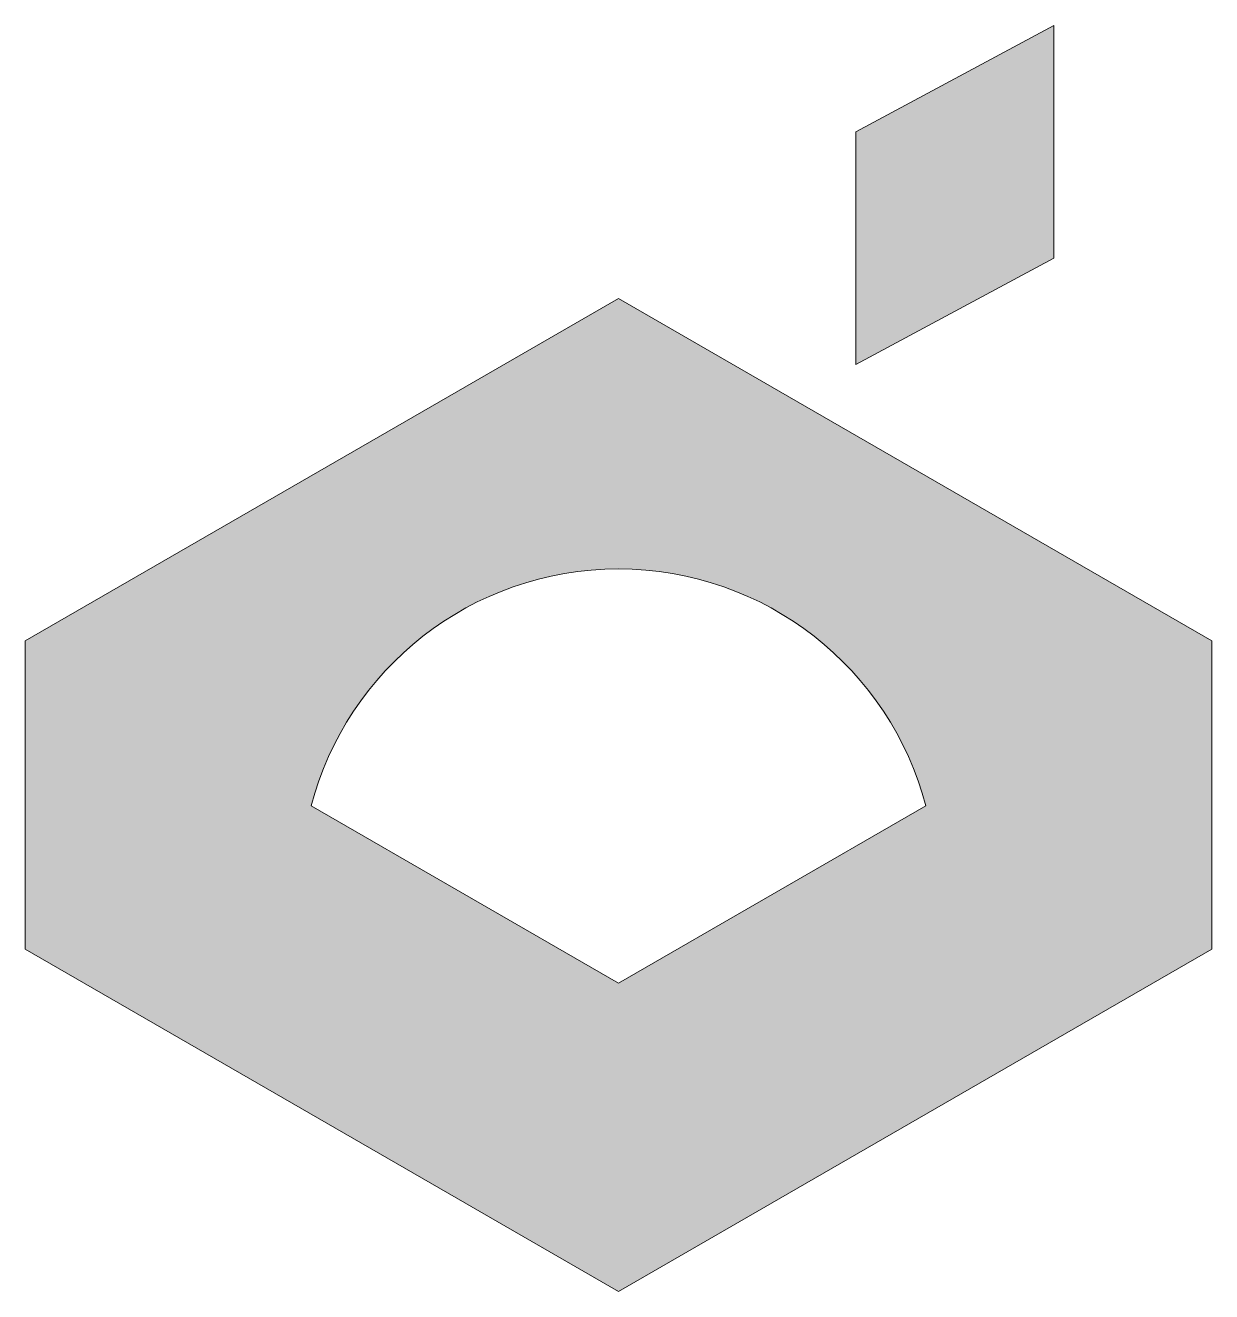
# Model space of a CAD drawing. Header units: inches. Extents: x 491 to 2254, y -2389 to -506.
import ezdxf

# ---------------------------------------------------------------- set-up
doc = ezdxf.new("R2010")
doc.units = ezdxf.units.IN
doc.header["$MEASUREMENT"] = 0
doc.layers.add('Icon Color', color=7, linetype='Continuous')

# ---------------------------------------------------------------- blocks, each defined once
blk = doc.blocks.new('block 2')
at = {"layer": 'Icon Color', "true_color": 0xed6224}
h = blk.add_hatch(color=32, dxfattribs=at)
h.dxf.hatch_style = 2
h.paths.add_polyline_path([(2020, -852.4), (1725.6, -1010.5), (1725.6, -664.4), (2020, -506.3)])
h = blk.add_hatch(color=32, dxfattribs=at)
h.dxf.hatch_style = 2
h.paths.add_polyline_path([(1372.5, -912.2), (490.5, -1421.4), (490.5, -1879.5), (1372.5, -2388.7), (2254.5, -1879.5), (2254.5, -1421.4)])
edge = h.paths.add_edge_path()
edge.add_spline(control_points=[(1372.5, -1314.4), (1591.9, -1314.4), (1776.2, -1463.8), (1829.5, -1666.5), (1829.5, -1666.5), (1372.5, -1930.3), (1372.5, -1930.3), (1372.5, -1930.3), (915.5, -1666.5), (915.5, -1666.5), (968.8, -1463.9), (1153.1, -1314.4), (1372.5, -1314.4)], knot_values=[0, 0, 0, 0, 1, 1, 1, 2, 2, 2, 3, 3, 3, 4, 4, 4, 4], degree=3, periodic=1)
at = {"layer": 'Icon Color', "lineweight": 0}
for points in [[(2020, -852.4), (1725.6, -1010.5), (1725.6, -664.4), (2020, -506.3), (2020, -852.4)], [(1372.5, -912.2), (490.5, -1421.4), (490.5, -1879.5), (1372.5, -2388.7), (2254.5, -1879.5), (2254.5, -1421.4), (1372.5, -912.2)]]:
    blk.add_lwpolyline(points, dxfattribs=at)
blk.add_open_spline([(1372.5, -1314.4), (1591.9, -1314.4), (1776.2, -1463.8), (1829.5, -1666.5), (1829.5, -1666.5), (1372.5, -1930.3), (1372.5, -1930.3), (1372.5, -1930.3), (915.5, -1666.5), (915.5, -1666.5), (968.8, -1463.9), (1153.1, -1314.4), (1372.5, -1314.4)], degree=3, knots=[0, 0, 0, 0, 1, 1, 1, 2, 2, 2, 3, 3, 3, 4, 4, 4, 4], dxfattribs=at)

msp = doc.modelspace()

# ---------------------------------------------------------------- block references
at = {"layer": 'Icon Color'}
msp.add_blockref('block 2', (0, 0), dxfattribs=at)

doc.saveas('drawing.dxf')
